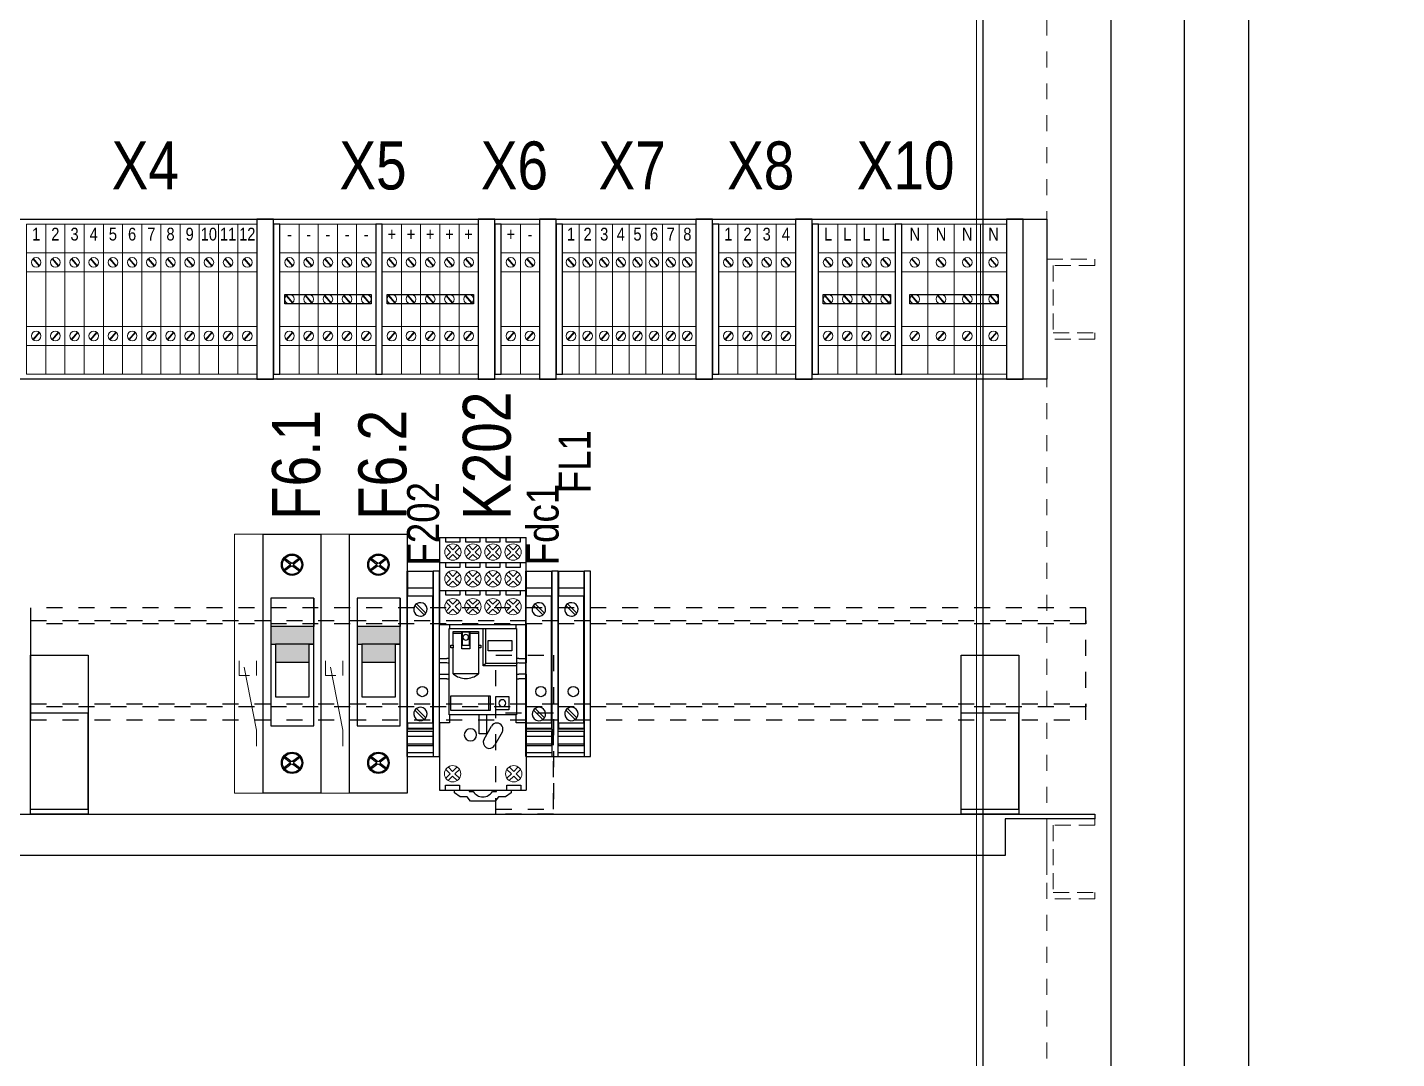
# Model space of a CAD drawing. Header units: millimetres. Extents: x 9130 to 9550, y -18883 to -17651.
# Drawn here: x 9246.38 to 9289.19, y -18685.91 to -18653.66 of the extents above; entities that cross this region are included whole.
import ezdxf

# ---------------------------------------------------------------- set-up
doc = ezdxf.new("R2010")
doc.units = ezdxf.units.MM
for name, pattern in [('ACAD_ISO02W100', [15, 12, -3]), ('DASHED', [0.75, 0.5, -0.25]), ('EPL_DASH', [1, 0.5, -0.5])]:
    doc.linetypes.add(name, pattern=pattern)
for name, color, linetype in [('00 uvodnice', 82, 'Continuous'), ('01-KOSTUR ORMARA', 7, 'Continuous'), ('02-MODULI', 7, 'Continuous'), ('03-1 SD DISTRIBUCIJA', 7, 'Continuous'), ('4', 7, 'Continuous'), ('AUTOMAT J-eti', 7, 'Continuous'), ('DIMENS', 4, 'Continuous'), ('MAIN-1', 7, 'Continuous'), ('THICK', 7, 'Continuous')]:
    doc.layers.add(name, color=color, linetype=linetype)
doc.layers.add('06-BATERIJA', color=1, linetype='Continuous', lineweight=0)
doc.styles.add('ARIAL NARROW', font='ARIALN.TTF')

# ---------------------------------------------------------------- blocks, each defined once
blk = doc.blocks.new('m-UK 5')
at = {"layer": '06-BATERIJA', "color": 0, "linetype": 'Continuous', "lineweight": 15}
for points in [[(0, 4.7), (0.6, 4.7), (0.6, 0), (0, 0), (0, 4.7)], [(0, 3.8), (0.6, 3.8)], [(0.39, 3.379), (0.195, 3.608)], [(0.406, 3.39), (0.212, 3.619)], [(0.6, 3.2), (0, 3.2)], [(0.6, 1.5), (0, 1.5)], [(0.39, 1.321), (0.195, 1.092)], [(0.406, 1.31), (0.212, 1.081)], [(0.6, 0.9), (0, 0.9)]]:
    blk.add_lwpolyline(points, dxfattribs=at)
for centre in [(0.3, 3.5), (0.3, 1.2)]:
    blk.add_circle(centre, 0.15, dxfattribs=at)
blk = doc.blocks.new('m-UK 2-5')
at = {"layer": '06-BATERIJA', "color": 0, "linetype": 'Continuous', "lineweight": 15}
for points in [[(0, 4.7), (0.52, 4.7)], [(0, 4.7), (0.52, 4.7), (0.52, 0), (0, 0), (0, 4.7)], [(0, 3.8), (0.52, 3.8)], [(0.35, 3.379), (0.155, 3.608)], [(0.366, 3.39), (0.172, 3.619)], [(0.52, 3.2), (0, 3.2)], [(0.52, 1.5), (0, 1.5)], [(0.35, 1.321), (0.155, 1.092)], [(0.366, 1.31), (0.172, 1.081)], [(0.52, 0.9), (0, 0.9)]]:
    blk.add_lwpolyline(points, dxfattribs=at)
for centre in [(0.26, 3.5), (0.26, 1.2)]:
    blk.add_circle(centre, 0.15, dxfattribs=at)
blk = doc.blocks.new('m-UK6')
at = {"layer": '06-BATERIJA', "color": 252, "linetype": 'Continuous', "lineweight": 15}
for points in [[(0, 4.7), (0.82, 4.7)], [(0, 4.7), (0.82, 4.7), (0.82, 0), (0, 0), (0, 4.7)]]:
    blk.add_lwpolyline(points, dxfattribs=at)
at = {"layer": '06-BATERIJA', "color": 0, "linetype": 'Continuous', "lineweight": 15}
for points in [[(0, 3.8), (0.82, 3.8)], [(0.5, 3.379), (0.305, 3.608)], [(0.516, 3.39), (0.322, 3.619)], [(0.82, 3.2), (0, 3.2)], [(0.82, 1.5), (0, 1.5)], [(0.5, 1.321), (0.305, 1.092)], [(0.516, 1.31), (0.322, 1.081)], [(0.82, 0.9), (0, 0.9)]]:
    blk.add_lwpolyline(points, dxfattribs=at)
for centre in [(0.41, 3.5), (0.41, 1.2)]:
    blk.add_circle(centre, 0.15, dxfattribs=at)
blk = doc.blocks.new('Aut. osig. 1p')
h = blk.add_hatch(color=2)
h.dxf.hatch_style = 1
h.paths.add_polyline_path([(1.58, 5.212), (0.239, 5.212), (0.239, 4.658), (1.58, 4.658)])
h.paths.add_polyline_path([(1.437, 4.658), (0.382, 4.658), (0.382, 4.104), (1.437, 4.104)])
at = {"color": 3}
for p, q in [((0.845, 7.158), (0.618, 7.33)), ((0.867, 7.193), (0.643, 7.363)), ((1.151, 7.37), (0.925, 7.198)), ((1.177, 7.337), (0.953, 7.167)), ((0.845, 7.137), (0.618, 6.966)), ((0.867, 7.102), (0.643, 6.932)), ((1.151, 6.925), (0.925, 7.097)), ((1.177, 6.958), (0.953, 7.128)), ((0.845, 0.963), (0.618, 1.134)), ((0.845, 0.942), (0.618, 0.77)), ((0.867, 0.998), (0.643, 1.168)), ((0.867, 0.907), (0.643, 0.737)), ((1.151, 1.175), (0.925, 1.003)), ((1.151, 0.73), (0.925, 0.902)), ((1.177, 1.142), (0.953, 0.972)), ((1.177, 0.763), (0.953, 0.933))]:
    blk.add_line(p, q, dxfattribs=at)
at = {"color": 1}
blk.add_lwpolyline([(0, 8.1), (1.8, 8.1), (1.8, 0), (0, 0)], close=True, dxfattribs=at)
blk.add_lwpolyline([(1.58, 6.099), (0.239, 6.099), (0.239, 2.11), (1.58, 2.11), (1.58, 6.099), (1.58, 5.212), (0.239, 5.212), (0.239, 4.658), (0.382, 4.658), (0.382, 3.019), (1.437, 3.019), (1.437, 4.658), (1.58, 4.658), (0.382, 4.658), (0.382, 4.104), (1.437, 4.104)], dxfattribs=at)
at = {"color": 3}
for centre, radius in [((0.9, 7.148), 0.335), ((0.9, 7.148), 0.301), ((0.9, 7.148), 0.0564), ((0.9, 0.952), 0.335), ((0.9, 0.952), 0.301), ((0.9, 0.952), 0.0564)]:
    blk.add_circle(centre, radius, dxfattribs=at)
blk = doc.blocks.new('pomoćni kontakt za MCB')
at = {"color": 2, "linetype": 'ACAD_ISO02W100', "lineweight": 15}
for p, q in [((0.694, 4.144), (0.694, 3.688)), ((0.694, 1.973), (0.694, 1.473))]:
    blk.add_line(p, q, dxfattribs=at)
at = {"layer": 'AUTOMAT J-eti', "color": 1, "linetype": 'Continuous', "lineweight": 15}
blk.add_lwpolyline([(0.002, 8.102), (0.002, 0.002), (0.902, 0.002), (0.902, 8.102)], close=True, dxfattribs=at)
at = {"layer": 'AUTOMAT J-eti', "color": 2, "linetype": 'ACAD_ISO02W100', "lineweight": 15}
for points in [[(0.475, 3.688), (0.149, 3.688), (0.149, 4.144)], [(0.694, 1.973), (0.308, 3.948)]]:
    blk.add_lwpolyline(points, dxfattribs=at)
blk = doc.blocks.new('UK_5-HESI_N-select__2', base_point=(-142.08, 53.43))
at = {"color": 7, "linetype": 'Continuous'}
for p, q in [((-142.08, 61.57), (-142.08, 53.43)), ((-142.08, 61.57), (-140.79, 61.57)), ((-142.08, 61.57), (-84.08, 61.57)), ((-140.79, 61.57), (-138.65, 61.57)), ((-140.79, 61.57), (-140.79, 53.43)), ((-138.27, 61.57), (-138.65, 61.57)), ((-138.65, 61.57), (-138.65, 53.43)), ((-138.27, 61.57), (-135.76, 61.57)), ((-138.27, 53.43), (-138.27, 61.57)), ((-135.76, 61.57), (-135.76, 53.43)), ((-135.76, 61.57), (-134.13, 61.57)), ((-134.13, 61.57), (-134.13, 53.43)), ((-134.13, 61.57), (-133.3, 61.57)), ((-133.39, 61.47), (-133.39, 53.52)), ((-133.39, 61.47), (-133.3, 61.47)), ((-133.3, 61.47), (-133.3, 61.57)), ((-133.3, 61.57), (-133.27, 61.57)), ((-133.3, 61.47), (-133.27, 61.47)), ((-133.27, 61.57), (-133.2, 61.57)), ((-133.27, 61.47), (-133.26, 61.47)), ((-133.26, 61.47), (-133.26, 53.52)), ((-133.2, 61.47), (-133.26, 61.47)), ((-133.2, 61.47), (-133.2, 61.57)), ((-132.75, 61.57), (-133.2, 61.57)), ((-132.75, 61.47), (-133.2, 61.47)), ((-132.75, 61.47), (-132.75, 61.57)), ((-129.53, 61.57), (-132.75, 61.57)), ((-131.58, 61.47), (-132.75, 61.47)), ((-131.58, 61.47), (-131.58, 53.52)), ((-131.58, 61.47), (-129.53, 61.47)), ((-129.53, 61.47), (-129.53, 61.57)), ((-129.53, 61.57), (-126.21, 61.57)), ((-129.53, 61.47), (-126.21, 61.47)), ((-125.86, 61.57), (-126.21, 61.57)), ((-126.21, 61.47), (-125.86, 61.47)), ((-125.86, 61.57), (-124.32, 61.57)), ((-125.86, 61.47), (-124.32, 61.47)), ((-124.32, 61.57), (-123.61, 61.57)), ((-124.32, 61.47), (-123.61, 61.47)), ((-123.61, 61.47), (-101.14, 61.47)), ((-101.14, 61.57), (-100.43, 61.57)), ((-101.14, 61.47), (-100.43, 61.47)), ((-100.43, 61.57), (-99.47, 61.57)), ((-100.43, 61.47), (-99.47, 61.47)), ((-98.76, 61.57), (-99.47, 61.57)), ((-99.47, 61.47), (-91.9, 61.47)), ((-98.76, 61.57), (-93.58, 61.57)), ((-93.58, 61.57), (-91.78, 61.57)), ((-93.58, 61.57), (-93.58, 61.47)), ((-91.9, 53.52), (-91.9, 61.47)), ((-89.34, 61.47), (-91.9, 61.47)), ((-91.78, 61.57), (-90.39, 61.57)), ((-91.78, 61.57), (-91.78, 61.47)), ((-90.39, 61.57), (-90.39, 61.47)), ((-90.39, 61.57), (-87.88, 61.57)), ((-89.34, 61.47), (-89.34, 53.52)), ((-84.08, 61.47), (-89.34, 61.47)), ((-87.88, 61.47), (-87.88, 61.57)), ((-87.88, 61.57), (-87.5, 61.57)), ((-87.5, 61.57), (-87.5, 61.47)), ((-87.5, 61.57), (-85.35, 61.57)), ((-85.35, 61.57), (-85.35, 61.47)), ((-85.35, 61.57), (-84.08, 61.57)), ((-84.08, 61.57), (-84.08, 61.47)), ((-84.08, 61.47), (-84.08, 53.52)), ((-127.56, 59.16), (-130.49, 56.23)), ((-129.99, 55.74), (-127.06, 58.67)), ((-94.86, 59.16), (-97.79, 56.23)), ((-97.29, 55.74), (-94.36, 58.67)), ((-140.79, 53.43), (-142.08, 53.43)), ((-84.08, 53.43), (-142.08, 53.43)), ((-138.65, 53.43), (-140.79, 53.43)), ((-138.65, 53.43), (-138.27, 53.43)), ((-138.27, 53.43), (-135.76, 53.43)), ((-135.76, 53.43), (-134.13, 53.43)), ((-133.3, 53.43), (-134.13, 53.43)), ((-133.39, 53.52), (-133.3, 53.52)), ((-133.3, 53.52), (-133.27, 53.52)), ((-133.3, 53.43), (-133.3, 53.52)), ((-133.3, 53.43), (-133.27, 53.43)), ((-133.27, 53.52), (-133.26, 53.52)), ((-133.2, 53.43), (-133.27, 53.43)), ((-133.2, 53.52), (-133.26, 53.52)), ((-133.2, 53.43), (-133.2, 53.52)), ((-132.75, 53.52), (-133.2, 53.52)), ((-132.75, 53.43), (-133.2, 53.43)), ((-132.75, 53.43), (-132.75, 53.52)), ((-131.58, 53.52), (-132.75, 53.52)), ((-129.53, 53.43), (-132.75, 53.43)), ((-131.58, 53.52), (-129.53, 53.52)), ((-129.53, 53.43), (-129.53, 53.52)), ((-129.53, 53.52), (-126.21, 53.52)), ((-126.21, 53.43), (-129.53, 53.43)), ((-126.21, 53.52), (-125.86, 53.52)), ((-125.86, 53.43), (-126.21, 53.43)), ((-125.86, 53.52), (-124.32, 53.52)), ((-124.32, 53.43), (-125.86, 53.43)), ((-124.32, 53.52), (-123.61, 53.52)), ((-124.32, 53.43), (-123.61, 53.43)), ((-123.61, 53.52), (-101.14, 53.52)), ((-101.14, 53.52), (-100.43, 53.52)), ((-101.14, 53.43), (-100.43, 53.43)), ((-100.43, 53.52), (-99.47, 53.52)), ((-99.47, 53.43), (-100.43, 53.43)), ((-99.47, 53.52), (-91.9, 53.52)), ((-98.76, 53.43), (-99.47, 53.43)), ((-93.58, 53.43), (-98.76, 53.43)), ((-93.58, 53.52), (-93.58, 53.43)), ((-91.78, 53.43), (-93.58, 53.43)), ((-89.34, 53.52), (-91.9, 53.52)), ((-91.78, 53.52), (-91.78, 53.43)), ((-91.78, 53.43), (-90.39, 53.43)), ((-90.39, 53.52), (-90.39, 53.43)), ((-87.88, 53.43), (-90.39, 53.43)), ((-84.08, 53.52), (-89.34, 53.52)), ((-87.88, 53.43), (-87.88, 53.52)), ((-87.88, 53.43), (-87.5, 53.43)), ((-87.5, 53.52), (-87.5, 53.43)), ((-87.5, 53.43), (-85.35, 53.43)), ((-85.35, 53.52), (-85.35, 53.43)), ((-85.35, 53.43), (-84.08, 53.43)), ((-84.08, 53.52), (-84.08, 53.43))]:
    blk.add_line(p, q, dxfattribs=at)
at = {"color": 2, "linetype": 'Continuous'}
for p, q in [((-133.27, 61.47), (-133.27, 61.57)), ((-126.21, 61.47), (-126.21, 61.57)), ((-125.86, 61.47), (-125.86, 61.57)), ((-124.32, 61.47), (-124.32, 61.57)), ((-123.61, 61.47), (-123.61, 61.57)), ((-101.14, 61.47), (-101.14, 61.57)), ((-100.43, 61.47), (-100.43, 61.57)), ((-99.47, 61.47), (-99.47, 61.57)), ((-98.76, 61.47), (-98.76, 61.57)), ((-133.27, 53.43), (-133.27, 53.52)), ((-126.21, 53.43), (-126.21, 53.52)), ((-125.86, 53.43), (-125.86, 53.52)), ((-124.32, 53.43), (-124.32, 53.52)), ((-123.61, 53.43), (-123.61, 53.52)), ((-101.14, 53.43), (-101.14, 53.52)), ((-100.43, 53.43), (-100.43, 53.52)), ((-99.47, 53.43), (-99.47, 53.52)), ((-98.76, 53.43), (-98.76, 53.52))]:
    blk.add_line(p, q, dxfattribs=at)
at = {"color": 7, "linetype": 'Continuous'}
blk.add_circle((-121.77, 56.85), 1.6, dxfattribs=at)
for centre, start, end in [((-128.78, 57.45), 136.7692, 215.4059), ((-128.78, 57.45), 215.4059, 234.5941), ((-128.78, 57.45), 54.5941, 136.7692), ((-128.78, 57.45), 234.5941, 35.4059), ((-128.78, 57.45), 35.4059, 54.5941), ((-96.08, 57.45), 54.5941, 180), ((-96.08, 57.45), 180, 215.4059), ((-96.08, 57.45), 215.4059, 234.5941), ((-96.08, 57.45), 234.5941, 35.4059), ((-96.08, 57.45), 35.4059, 54.5941)]:
    blk.add_arc(centre, 2.1, start, end, dxfattribs=at)
blk = doc.blocks.new('Relej RXM4AB2EED sa podnožjem- Schneider')
at = {"layer": '06-BATERIJA', "color": 7, "linetype": 'Continuous', "lineweight": 15}
for p, q in [((0.199, 7.583), (0.339, 7.443)), ((0.339, 7.443), (0.199, 7.303)), ((0.273, 7.656), (0.413, 7.516)), ((0.413, 7.369), (0.273, 7.229)), ((0.413, 7.516), (0.552, 7.656)), ((0.413, 7.369), (0.552, 7.229)), ((0.486, 7.443), (0.626, 7.583)), ((0.486, 7.443), (0.626, 7.303)), ((0.827, 7.583), (0.967, 7.443)), ((0.967, 7.443), (0.827, 7.303)), ((0.9, 7.656), (1.04, 7.516)), ((1.04, 7.369), (0.9, 7.229)), ((1.04, 7.516), (1.18, 7.656)), ((1.04, 7.369), (1.18, 7.229)), ((1.114, 7.443), (1.253, 7.583)), ((1.114, 7.443), (1.253, 7.303)), ((1.454, 7.583), (1.594, 7.443)), ((1.594, 7.443), (1.454, 7.303)), ((1.528, 7.656), (1.667, 7.516)), ((1.667, 7.369), (1.528, 7.229)), ((1.667, 7.516), (1.807, 7.656)), ((1.667, 7.369), (1.807, 7.229)), ((1.741, 7.443), (1.881, 7.583)), ((1.741, 7.443), (1.881, 7.303)), ((2.082, 7.583), (2.221, 7.443)), ((2.221, 7.443), (2.082, 7.303)), ((2.155, 7.656), (2.295, 7.516)), ((2.295, 7.369), (2.155, 7.229)), ((2.295, 7.516), (2.435, 7.656)), ((2.295, 7.369), (2.435, 7.229)), ((2.368, 7.443), (2.508, 7.583)), ((2.368, 7.443), (2.508, 7.303)), ((0.199, 6.747), (0.339, 6.607)), ((0.339, 6.607), (0.199, 6.467)), ((0.273, 6.82), (0.413, 6.681)), ((0.413, 6.534), (0.273, 6.394)), ((0.413, 6.681), (0.552, 6.82)), ((0.413, 6.534), (0.552, 6.394)), ((0.486, 6.607), (0.626, 6.747)), ((0.486, 6.607), (0.626, 6.467)), ((0.827, 6.747), (0.967, 6.607)), ((0.967, 6.607), (0.827, 6.467)), ((0.9, 6.82), (1.04, 6.681)), ((1.04, 6.534), (0.9, 6.394)), ((1.04, 6.681), (1.18, 6.82)), ((1.04, 6.534), (1.18, 6.394)), ((1.114, 6.607), (1.253, 6.747)), ((1.114, 6.607), (1.253, 6.467)), ((1.454, 6.747), (1.594, 6.607)), ((1.594, 6.607), (1.454, 6.467)), ((1.528, 6.82), (1.667, 6.681)), ((1.667, 6.534), (1.528, 6.394)), ((1.667, 6.681), (1.807, 6.82)), ((1.667, 6.534), (1.807, 6.394)), ((1.741, 6.607), (1.881, 6.747)), ((1.741, 6.607), (1.881, 6.467)), ((2.082, 6.747), (2.221, 6.607)), ((2.221, 6.607), (2.082, 6.467)), ((2.155, 6.82), (2.295, 6.681)), ((2.295, 6.534), (2.155, 6.394)), ((2.295, 6.681), (2.435, 6.82)), ((2.295, 6.534), (2.435, 6.394)), ((2.368, 6.607), (2.508, 6.747)), ((2.368, 6.607), (2.508, 6.467)), ((0.199, 5.876), (0.339, 5.736)), ((0.339, 5.736), (0.199, 5.596)), ((0.273, 5.949), (0.413, 5.81)), ((0.413, 5.662), (0.273, 5.523)), ((0.413, 5.81), (0.552, 5.949)), ((0.413, 5.662), (0.552, 5.523)), ((0.486, 5.736), (0.626, 5.876)), ((0.486, 5.736), (0.626, 5.596)), ((0.827, 5.876), (0.967, 5.736)), ((0.967, 5.736), (0.827, 5.596)), ((0.9, 5.949), (1.04, 5.81)), ((1.04, 5.662), (0.9, 5.523)), ((1.04, 5.81), (1.18, 5.949)), ((1.04, 5.662), (1.18, 5.523)), ((1.114, 5.736), (1.253, 5.876)), ((1.114, 5.736), (1.253, 5.596)), ((1.454, 5.876), (1.594, 5.736)), ((1.594, 5.736), (1.454, 5.596)), ((1.528, 5.949), (1.667, 5.81)), ((1.667, 5.662), (1.528, 5.523)), ((1.667, 5.81), (1.807, 5.949)), ((1.667, 5.662), (1.807, 5.523)), ((1.741, 5.736), (1.881, 5.876)), ((1.741, 5.736), (1.881, 5.596)), ((2.082, 5.876), (2.221, 5.736)), ((2.221, 5.736), (2.082, 5.596)), ((2.155, 5.949), (2.295, 5.81)), ((2.295, 5.662), (2.155, 5.523)), ((2.295, 5.81), (2.435, 5.949)), ((2.295, 5.662), (2.435, 5.523)), ((2.368, 5.736), (2.508, 5.876)), ((2.368, 5.736), (2.508, 5.596)), ((0.192, 0.648), (0.332, 0.509)), ((0.332, 0.509), (0.192, 0.369)), ((0.265, 0.722), (0.405, 0.582)), ((0.405, 0.435), (0.265, 0.295)), ((0.405, 0.582), (0.545, 0.722)), ((0.405, 0.435), (0.545, 0.295)), ((0.479, 0.509), (0.618, 0.648)), ((0.479, 0.509), (0.618, 0.369)), ((2.102, 0.648), (2.242, 0.509)), ((2.242, 0.509), (2.102, 0.369)), ((2.175, 0.722), (2.315, 0.582)), ((2.315, 0.435), (2.175, 0.295)), ((2.315, 0.582), (2.455, 0.722)), ((2.315, 0.435), (2.455, 0.295)), ((2.389, 0.509), (2.528, 0.648)), ((2.389, 0.509), (2.528, 0.369))]:
    blk.add_line(p, q, dxfattribs=at)
for points in [[(0.668, 7.443, 1), (0.158, 7.443, 1), (0.668, 7.443)], [(1.295, 7.443, 1), (0.785, 7.443, 1), (1.295, 7.443)], [(1.922, 7.443, 1), (1.412, 7.443, 1), (1.922, 7.443)], [(2.55, 7.443, 1), (2.04, 7.443, 1), (2.55, 7.443)], [(0.668, 6.607, 1), (0.158, 6.607, 1), (0.668, 6.607)], [(1.295, 6.607, 1), (0.785, 6.607, 1), (1.295, 6.607)], [(1.922, 6.607, 1), (1.412, 6.607, 1), (1.922, 6.607)], [(2.55, 6.607, 1), (2.04, 6.607, 1), (2.55, 6.607)], [(0.668, 5.736, 1), (0.158, 5.736, 1), (0.668, 5.736)], [(1.295, 5.736, 1), (0.785, 5.736, 1), (1.295, 5.736)], [(1.922, 5.736, 1), (1.412, 5.736, 1), (1.922, 5.736)], [(2.55, 5.736, 1), (2.04, 5.736, 1), (2.55, 5.736)], [(0.66, 0.509, 1), (0.15, 0.509, 1), (0.66, 0.509)], [(2.57, 0.509, 1), (2.06, 0.509, 1), (2.57, 0.509)]]:
    blk.add_lwpolyline(points, format="xyb", dxfattribs=at)
at = {"layer": 'MAIN-1'}
for p, q in [((0.3, 2.355), (0.3, 5.055)), ((0.3, 5.055), (2.4, 5.055)), ((0.423, 4.962), (1.21, 4.962)), ((0.423, 4.532), (0.423, 4.962)), ((0.423, 4.903), (0.69, 4.903)), ((0.69, 4.954), (0.706, 4.954)), ((0.69, 4.903), (0.69, 4.954)), ((0.69, 4.42), (0.69, 4.903)), ((0.706, 4.954), (0.927, 4.954)), ((0.706, 4.954), (0.706, 4.522)), ((0.927, 4.954), (0.927, 4.522)), ((0.927, 4.954), (0.944, 4.954)), ((0.944, 4.954), (0.944, 4.903)), ((0.944, 4.903), (0.944, 4.42)), ((0.944, 4.903), (1.21, 4.903)), ((1.21, 4.962), (1.21, 4.532)), ((1.365, 3.889), (1.365, 5.055)), ((1.439, 3.963), (1.439, 5.055)), ((2.4, 5.055), (2.4, 2.355)), ((0.347, 4.532), (0.423, 4.532)), ((0.347, 4.446), (0.347, 4.532)), ((0.423, 4.446), (0.347, 4.446)), ((0.423, 4.532), (0.423, 4.446)), ((0.423, 3.633), (0.423, 4.446)), ((0.944, 4.42), (0.69, 4.42)), ((0.927, 4.522), (0.706, 4.522)), ((1.21, 4.532), (1.21, 4.446)), ((1.21, 4.532), (1.286, 4.532)), ((1.21, 4.446), (1.21, 3.633)), ((1.286, 4.446), (1.21, 4.446)), ((1.286, 4.532), (1.286, 4.446)), ((1.515, 4.673), (2.252, 4.673)), ((1.515, 4.355), (1.515, 4.673)), ((2.252, 4.355), (1.515, 4.355)), ((2.252, 4.673), (2.252, 4.355)), ((1.439, 3.963), (1.365, 3.889)), ((2.4, 3.889), (1.365, 3.889)), ((2.4, 3.963), (1.439, 3.963)), ((1.209, 3.633), (0.424, 3.633)), ((0.352, 2.947), (1.584, 2.947)), ((0.352, 2.49), (0.352, 2.947)), ((1.533, 2.49), (1.533, 2.947)), ((1.584, 2.947), (1.584, 2.49)), ((1.754, 2.513), (1.754, 2.924)), ((1.754, 2.924), (2.165, 2.924)), ((2.165, 2.924), (2.165, 2.513)), ((2.4, 2.355), (0.3, 2.355)), ((1.584, 2.49), (0.352, 2.49)), ((2.165, 2.513), (1.754, 2.513))]:
    blk.add_line(p, q, dxfattribs=at)
for centre, radius, start, end in [((0.817, 4.776), 0.0889, 90, 270), ((0.817, 4.776), 0.0889, 270, 90), ((0.817, 4.099), 0.61, 229.7718, 270), ((0.817, 4.099), 0.61, 270, 310.2282), ((1.96, 2.718), 0.108, 90, 270), ((1.96, 2.718), 0.108, 270, 90)]:
    blk.add_arc(centre, radius, start, end, dxfattribs=at)
at = {"layer": 'THICK'}
for p, q in [((0, 7.9), (2.7, 7.9)), ((0, 7.9), (0, 7.115)), ((0.194, 7.748), (0.194, 7.9)), ((0.631, 7.748), (0.194, 7.748)), ((0.631, 7.9), (0.631, 7.748)), ((0.822, 7.748), (0.822, 7.9)), ((1.259, 7.748), (0.822, 7.748)), ((1.259, 7.9), (1.259, 7.748)), ((1.449, 7.748), (1.449, 7.9)), ((1.886, 7.748), (1.449, 7.748)), ((1.886, 7.9), (1.886, 7.748)), ((2.076, 7.748), (2.076, 7.9)), ((2.513, 7.748), (2.076, 7.748)), ((2.513, 7.9), (2.513, 7.748)), ((2.7, 7.115), (2.7, 7.9)), ((0, 7.115), (0.194, 7.115)), ((0, 7.115), (0, 6.244)), ((0.194, 7.115), (0.631, 7.115)), ((0.194, 6.963), (0.194, 7.115)), ((0.631, 6.963), (0.194, 6.963)), ((0.631, 7.115), (0.631, 6.963)), ((0.631, 7.115), (0.822, 7.115)), ((0.822, 7.115), (1.259, 7.115)), ((0.822, 6.963), (0.822, 7.115)), ((1.259, 6.963), (0.822, 6.963)), ((1.259, 7.115), (1.259, 6.963)), ((1.259, 7.115), (1.449, 7.115)), ((1.449, 7.115), (1.886, 7.115)), ((1.449, 6.963), (1.449, 7.115)), ((1.886, 6.963), (1.449, 6.963)), ((1.886, 7.115), (1.886, 6.963)), ((1.886, 7.115), (2.076, 7.115)), ((2.076, 7.115), (2.513, 7.115)), ((2.076, 6.963), (2.076, 7.115)), ((2.513, 6.963), (2.076, 6.963)), ((2.513, 7.115), (2.513, 6.963)), ((2.513, 7.115), (2.7, 7.115)), ((2.7, 6.244), (2.7, 7.115)), ((0, 6.244), (0.194, 6.244)), ((0, 6.244), (0, 5.18)), ((0.194, 6.244), (0.631, 6.244)), ((0.194, 6.092), (0.194, 6.244)), ((0.631, 6.092), (0.194, 6.092)), ((0.631, 6.244), (0.631, 6.092)), ((0.631, 6.244), (0.822, 6.244)), ((0.822, 6.244), (1.259, 6.244)), ((0.822, 6.092), (0.822, 6.244)), ((1.259, 6.092), (0.822, 6.092)), ((1.259, 6.244), (1.259, 6.092)), ((1.259, 6.244), (1.449, 6.244)), ((1.449, 6.244), (1.886, 6.244)), ((1.449, 6.092), (1.449, 6.244)), ((1.886, 6.092), (1.449, 6.092)), ((1.886, 6.244), (1.886, 6.092)), ((1.886, 6.244), (2.076, 6.244)), ((2.076, 6.244), (2.513, 6.244)), ((2.076, 6.092), (2.076, 6.244)), ((2.513, 6.092), (2.076, 6.092)), ((2.513, 6.244), (2.513, 6.092)), ((2.513, 6.244), (2.7, 6.244)), ((2.7, 5.18), (2.7, 6.244)), ((0, 4.103), (0, 5.18)), ((0, 5.18), (2.7, 5.18)), ((0.305, 5.18), (0.305, 5.055)), ((2.391, 5.055), (2.391, 5.18)), ((2.7, 5.18), (2.7, 4.117)), ((0, 3.978), (0, 4.117)), ((0, 4.117), (0.228, 4.117)), ((0.228, 3.978), (0, 3.978)), ((2.472, 4.117), (2.7, 4.117)), ((2.472, 3.978), (2.7, 3.978)), ((2.7, 4.117), (2.7, 3.978)), ((0, 3.622), (0.228, 3.622)), ((0, 3.482), (0, 3.622)), ((0.228, 3.482), (0, 3.482)), ((0, 2.106), (0, 3.482)), ((2.7, 3.622), (2.472, 3.622)), ((2.7, 3.482), (2.472, 3.482)), ((2.7, 3.622), (2.7, 3.482)), ((2.7, 3.482), (2.7, 0)), ((0.305, 2.355), (0.305, 2.106)), ((1.236, 1.761), (1.236, 2.355)), ((1.464, 2.355), (1.464, 1.761)), ((2.391, 2.106), (2.391, 2.355)), ((0, 2.106), (0, 0)), ((0.305, 2.106), (0, 2.106)), ((1.464, 1.761), (1.236, 1.761)), ((1.388, 1.589), (1.624, 1.999)), ((1.954, 1.808), (1.718, 1.399)), ((2.7, 2.106), (2.391, 2.106)), ((0.187, 0.152), (0.624, 0.152)), ((0.187, 0), (0.187, 0.152)), ((0.624, 0.152), (0.624, 0)), ((2.097, 0.152), (2.534, 0.152)), ((2.097, 0), (2.097, 0.152)), ((2.534, 0.152), (2.534, 0)), ((0, 0), (2.7, 0)), ((0.461, -0.083), (0.461, 0)), ((0.642, -0.21), (0.461, -0.083)), ((0.864, -0.21), (0.642, -0.21)), ((0.969, -0.35), (0.864, -0.21)), ((0.918, 0), (0.918, -0.045)), ((0.918, -0.045), (1.05, -0.045)), ((1.731, -0.35), (0.969, -0.35)), ((1.65, -0.045), (1.782, -0.045)), ((1.836, -0.21), (1.731, -0.35)), ((1.782, -0.045), (1.782, 0)), ((2.058, -0.21), (1.836, -0.21)), ((2.239, -0.083), (2.058, -0.21)), ((2.239, 0), (2.239, -0.083))]:
    blk.add_line(p, q, dxfattribs=at)
for centre, radius, start, end in [((0.228, 3.8), 0.318, 76.8559, 90), ((0.228, 3.8), 0.178, 66.0415, 90), ((2.472, 3.8), 0.318, 90, 103.1441), ((2.472, 3.8), 0.178, 90, 113.9585), ((0.228, 3.8), 0.178, 270, 293.9585), ((0.228, 3.8), 0.318, 270, 283.1441), ((2.472, 3.8), 0.178, 246.0415, 270), ((2.472, 3.8), 0.318, 256.8559, 270), ((0.961, 1.728), 0.191, 0, 180), ((0.961, 1.728), 0.191, 180, 0), ((1.789, 1.903), 0.191, 330, 150), ((1.553, 1.494), 0.191, 150, 330), ((1.35, 0.145), 0.356, 212.3924, 327.6077)]:
    blk.add_arc(centre, radius, start, end, dxfattribs=at)

msp = doc.modelspace()

# ---------------------------------------------------------------- linework, layer by layer
at = {"color": 5}
msp.add_lwpolyline([(9220.2587, -18618.4114), (9280.2587, -18618.4114), (9280.2587, -18823.4114), (9276.2587, -18823.4114), (9276.2587, -18820.9114), (9224.2587, -18820.9114), (9224.2587, -18823.4114), (9220.2587, -18823.4114), (9220.2587, -18618.4114)], dxfattribs=at)
at = {"color": 5, "linetype": 'EPL_DASH', "lineweight": 15}
msp.add_lwpolyline([(9278.2587, -18816.9114), (9278.2587, -18622.4114), (9280.2587, -18622.4114), (9280.2587, -18816.9114)], close=True, dxfattribs=at)
at = {"color": 4}
for points in [[(9284.5587, -18630.4114), (9284.5587, -18808.9114), (9282.5587, -18808.9114), (9282.5587, -18630.4114), (9284.5587, -18630.4114)], [(9246.48, -18678.2614), (9246.48, -18673.2984), (9248.28, -18673.2984), (9248.28, -18678.2614), (9246.48, -18678.2614), (9246.48, -18678.1114), (9248.28, -18678.1114), (9248.28, -18675.1093), (9246.48, -18675.1093)], [(9275.58, -18678.2614), (9275.58, -18673.2984), (9277.38, -18673.2984), (9277.38, -18678.2614), (9275.58, -18678.2614), (9275.58, -18678.1114), (9277.38, -18678.1114), (9277.38, -18675.1093), (9275.58, -18675.1093)]]:
    msp.add_lwpolyline(points, dxfattribs=at)
at = {"color": 4, "linetype": 'EPL_DASH'}
msp.add_lwpolyline([(9261.03, -18678.2614), (9261.03, -18673.2984), (9262.83, -18673.2984), (9262.83, -18678.2614), (9261.03, -18678.2614), (9261.03, -18678.1114), (9262.83, -18678.1114), (9262.83, -18675.1093), (9261.03, -18675.1093)], dxfattribs=at)
at = {"layer": '00 uvodnice', "color": 1, "linetype": 'Continuous'}
msp.add_lwpolyline([(9222.2587, -18659.6614), (9278.2587, -18659.6614), (9278.2587, -18664.6614), (9222.2587, -18664.6614)], close=True, dxfattribs=at)
at = {"layer": '00 uvodnice', "color": 15, "linetype": 'Continuous'}
for points in [[(9254.4287, -18662.0114), (9257.1287, -18662.0114), (9257.1287, -18662.3114), (9254.4287, -18662.3114)], [(9257.6287, -18662.0114), (9260.3287, -18662.0114), (9260.3287, -18662.3114), (9257.6287, -18662.3114)], [(9271.2687, -18662.0114), (9273.3687, -18662.0114), (9273.3687, -18662.3114), (9271.2687, -18662.3114)], [(9273.9787, -18662.0114), (9276.7387, -18662.0114), (9276.7387, -18662.3114), (9273.9787, -18662.3114)]]:
    msp.add_lwpolyline(points, close=True, dxfattribs=at)
at = {"layer": '00 uvodnice', "color": 1, "linetype": 'Continuous'}
msp.add_lwpolyline([(9279.7587, -18678.4114), (9276.9587, -18678.4114), (9276.9587, -18679.5614), (9223.5587, -18679.5614), (9223.5587, -18678.4114), (9220.7587, -18678.4114), (9220.7587, -18678.2614), (9279.7587, -18678.2614), (9279.7587, -18678.4114)], dxfattribs=at)
at = {"layer": '01-KOSTUR ORMARA', "color": 5}
msp.add_lwpolyline([(9224.2587, -18622.4114), (9276.2587, -18622.4114), (9276.2587, -18816.9114), (9224.2587, -18816.9114)], close=True, dxfattribs=at)
at = {"layer": '01-KOSTUR ORMARA', "color": 5, "linetype": 'Continuous', "lineweight": 15}
msp.add_lwpolyline([(9276.0587, -18622.6114), (9327.6587, -18622.6114), (9327.6587, -18816.7114), (9276.0587, -18816.7114)], close=True, dxfattribs=at)
at = {"layer": '01-KOSTUR ORMARA', "color": 253, "linetype": 'DASHED', "lineweight": 15}
for points in [[(9278.2587, -18663.4114), (9278.2587, -18660.9114), (9279.7587, -18660.9114), (9279.7587, -18661.1114), (9278.4587, -18661.1114), (9278.4587, -18663.2114), (9279.7587, -18663.2114), (9279.7587, -18663.4114)], [(9278.2587, -18680.9114), (9278.2587, -18678.4114), (9279.7587, -18678.4114), (9279.7587, -18678.6114), (9278.4587, -18678.6114), (9278.4587, -18680.7114), (9279.7587, -18680.7114), (9279.7587, -18680.9114)]]:
    msp.add_lwpolyline(points, close=True, dxfattribs=at)
at = {"layer": '02-MODULI'}
for points in [[(9254.0787, -18659.6614), (9253.5587, -18659.6614), (9253.5587, -18664.6614), (9254.0787, -18664.6614), (9254.0787, -18659.6614)], [(9260.9987, -18659.6614), (9260.4787, -18659.6614), (9260.4787, -18664.6614), (9260.9987, -18664.6614), (9260.9987, -18659.6614)], [(9262.9187, -18659.6614), (9262.3987, -18659.6614), (9262.3987, -18664.6614), (9262.9187, -18664.6614), (9262.9187, -18659.6614)], [(9267.7987, -18659.6614), (9267.2787, -18659.6614), (9267.2787, -18664.6614), (9267.7987, -18664.6614), (9267.7987, -18659.6614)], [(9270.9187, -18659.6614), (9270.3987, -18659.6614), (9270.3987, -18664.6614), (9270.9187, -18664.6614), (9270.9187, -18659.6614)], [(9277.5187, -18659.6614), (9276.9987, -18659.6614), (9276.9987, -18664.6614), (9277.5187, -18664.6614), (9277.5187, -18659.6614)]]:
    msp.add_lwpolyline(points, dxfattribs=at)
at = {"layer": '06-BATERIJA', "color": 15}
for points in [[(9254.6683, -18662.2824), (9254.4741, -18662.0537)], [(9254.685, -18662.2713), (9254.4908, -18662.0426)], [(9255.2683, -18662.2824), (9255.0741, -18662.0537)], [(9255.285, -18662.2713), (9255.0908, -18662.0426)], [(9255.8683, -18662.2824), (9255.6741, -18662.0537)], [(9255.885, -18662.2713), (9255.6908, -18662.0426)], [(9256.4683, -18662.2824), (9256.2741, -18662.0537)], [(9256.485, -18662.2713), (9256.2908, -18662.0426)], [(9257.0683, -18662.2824), (9256.8741, -18662.0537)], [(9257.085, -18662.2713), (9256.8908, -18662.0426)], [(9257.8683, -18662.2824), (9257.6741, -18662.0537)], [(9257.885, -18662.2713), (9257.6908, -18662.0426)], [(9258.4683, -18662.2824), (9258.2741, -18662.0537)], [(9258.485, -18662.2713), (9258.2908, -18662.0426)], [(9259.0683, -18662.2824), (9258.8741, -18662.0537)], [(9259.085, -18662.2713), (9258.8908, -18662.0426)], [(9259.6683, -18662.2824), (9259.4741, -18662.0537)], [(9259.685, -18662.2713), (9259.4908, -18662.0426)], [(9260.2683, -18662.2824), (9260.0741, -18662.0537)], [(9260.285, -18662.2713), (9260.0908, -18662.0426)], [(9271.5083, -18662.2824), (9271.3141, -18662.0537)], [(9271.525, -18662.2713), (9271.3308, -18662.0426)], [(9272.1083, -18662.2824), (9271.9141, -18662.0537)], [(9272.125, -18662.2713), (9271.9308, -18662.0426)], [(9272.7083, -18662.2824), (9272.5141, -18662.0537)], [(9272.725, -18662.2713), (9272.5308, -18662.0426)], [(9273.3083, -18662.2824), (9273.1141, -18662.0537)], [(9273.325, -18662.2713), (9273.1308, -18662.0426)], [(9274.2183, -18662.2824), (9274.0241, -18662.0537)], [(9274.235, -18662.2713), (9274.0408, -18662.0426)], [(9275.0383, -18662.2824), (9274.8441, -18662.0537)], [(9275.055, -18662.2713), (9274.8608, -18662.0426)], [(9275.8583, -18662.2824), (9275.6641, -18662.0537)], [(9275.875, -18662.2713), (9275.6808, -18662.0426)], [(9276.6783, -18662.2824), (9276.4841, -18662.0537)], [(9276.695, -18662.2713), (9276.5008, -18662.0426)]]:
    msp.add_lwpolyline(points, dxfattribs=at)
for centre in [(9254.5787, -18662.1614), (9255.1787, -18662.1614), (9255.7787, -18662.1614), (9256.3787, -18662.1614), (9256.9787, -18662.1614), (9257.7787, -18662.1614), (9258.3787, -18662.1614), (9258.9787, -18662.1614), (9259.5787, -18662.1614), (9260.1787, -18662.1614), (9271.4187, -18662.1614), (9272.0187, -18662.1614), (9272.6187, -18662.1614), (9273.2187, -18662.1614), (9274.1287, -18662.1614), (9274.9487, -18662.1614), (9275.7687, -18662.1614), (9276.5887, -18662.1614)]:
    msp.add_circle(centre, 0.15, dxfattribs=at)
at = {"layer": '4', "color": 4, "linetype": 'EPL_DASH'}
msp.add_lwpolyline([(9246.48, -18671.8133), (9246.48, -18675.3133), (9279.48, -18675.3133), (9279.48, -18671.8133), (9246.48, -18671.8133), (9246.48, -18672.2133), (9279.48, -18672.2133), (9279.48, -18672.3133), (9246.48, -18672.3133), (9246.48, -18674.8133), (9279.48, -18674.8133), (9279.48, -18674.9133), (9246.48, -18674.9133)], dxfattribs=at)
at = {"layer": 'DIMENS'}
for points in [[(9254.2787, -18659.8114), (9254.0787, -18659.8114), (9254.0787, -18664.5114), (9254.2787, -18664.5114), (9254.2787, -18659.8114)], [(9257.4787, -18659.8114), (9257.2787, -18659.8114), (9257.2787, -18664.5114), (9257.4787, -18664.5114), (9257.4787, -18659.8114)], [(9261.1987, -18659.8114), (9260.9987, -18659.8114), (9260.9987, -18664.5114), (9261.1987, -18664.5114), (9261.1987, -18659.8114)], [(9263.1187, -18659.8114), (9262.9187, -18659.8114), (9262.9187, -18664.5114), (9263.1187, -18664.5114), (9263.1187, -18659.8114)], [(9267.9987, -18659.8114), (9267.7987, -18659.8114), (9267.7987, -18664.5114), (9267.9987, -18664.5114), (9267.9987, -18659.8114)], [(9271.1187, -18659.8114), (9270.9187, -18659.8114), (9270.9187, -18664.5114), (9271.1187, -18664.5114), (9271.1187, -18659.8114)], [(9273.7187, -18659.8114), (9273.5187, -18659.8114), (9273.5187, -18664.5114), (9273.7187, -18664.5114), (9273.7187, -18659.8114)], [(9259.2737, -18670.6633), (9259.0737, -18670.6633), (9259.0737, -18676.4633), (9259.2737, -18676.4633), (9259.2737, -18670.6633)], [(9262.9787, -18670.6633), (9262.7787, -18670.6633), (9262.7787, -18676.4633), (9262.9787, -18676.4633), (9262.9787, -18670.6633)], [(9263.9937, -18670.6633), (9263.7937, -18670.6633), (9263.7937, -18676.4633), (9263.9937, -18676.4633), (9263.9937, -18670.6633)]]:
    msp.add_lwpolyline(points, dxfattribs=at)

# ---------------------------------------------------------------- block references
at = {"color": 4}
for name, p in [('m-UK 5', (9246.3587, -18664.5114)), ('m-UK 5', (9246.9587, -18664.5114)), ('m-UK 5', (9247.5587, -18664.5114)), ('m-UK 5', (9248.1587, -18664.5114)), ('m-UK 5', (9248.7587, -18664.5114)), ('m-UK 5', (9249.3587, -18664.5114)), ('m-UK 5', (9249.9587, -18664.5114)), ('m-UK 5', (9250.5587, -18664.5114)), ('m-UK 5', (9251.1587, -18664.5114)), ('m-UK 5', (9251.7587, -18664.5114)), ('m-UK 5', (9252.3587, -18664.5114)), ('m-UK 5', (9252.9587, -18664.5114)), ('m-UK 5', (9254.2787, -18664.5114)), ('m-UK 5', (9254.8787, -18664.5114)), ('m-UK 5', (9255.4787, -18664.5114)), ('m-UK 5', (9256.0787, -18664.5114)), ('m-UK 5', (9256.6787, -18664.5114)), ('m-UK 5', (9257.4787, -18664.5114)), ('m-UK 5', (9258.0787, -18664.5114)), ('m-UK 5', (9258.6787, -18664.5114)), ('m-UK 5', (9259.2787, -18664.5114)), ('m-UK 5', (9259.8787, -18664.5114)), ('m-UK 5', (9261.1987, -18664.5114)), ('m-UK 5', (9261.7987, -18664.5114)), ('m-UK 2-5', (9263.1187, -18664.5114)), ('m-UK 2-5', (9263.6387, -18664.5114)), ('m-UK 2-5', (9264.1587, -18664.5114)), ('m-UK 2-5', (9264.6787, -18664.5114)), ('m-UK 2-5', (9265.1987, -18664.5114)), ('m-UK 2-5', (9265.7187, -18664.5114)), ('m-UK 2-5', (9266.2387, -18664.5114)), ('m-UK 2-5', (9266.7587, -18664.5114)), ('m-UK 5', (9267.9987, -18664.5114)), ('m-UK 5', (9268.5987, -18664.5114)), ('m-UK 5', (9269.1987, -18664.5114)), ('m-UK 5', (9269.7987, -18664.5114)), ('m-UK 5', (9271.1187, -18664.5114)), ('m-UK 5', (9271.7187, -18664.5114)), ('m-UK 5', (9272.3187, -18664.5114)), ('m-UK 5', (9272.9187, -18664.5114)), ('m-UK6', (9273.7187, -18664.5114)), ('m-UK6', (9274.5387, -18664.5114)), ('m-UK6', (9275.3587, -18664.5114)), ('m-UK6', (9276.1787, -18664.5114)), ('Aut. osig. 1p', (9253.7587, -18677.6133)), ('Aut. osig. 1p', (9256.4587, -18677.6133)), ('Relej RXM4AB2EED sa podnožjem- Schneider', (9259.2737, -18677.5133))]:
    msp.add_blockref(name, p, dxfattribs=at)
at = {"xscale": 0.1, "yscale": 0.1, "zscale": 0.1, "rotation": 90}
for p in [(9259.0737, -18676.4633), (9262.7787, -18676.4633), (9263.7937, -18676.4633)]:
    msp.add_blockref('UK_5-HESI_N-select__2', p, dxfattribs=at)
at = {"layer": '03-1 SD DISTRIBUCIJA', "color": 5, "linetype": 'Continuous', "lineweight": 15}
for p in [(9252.8571, -18677.6154), (9255.5571, -18677.6154)]:
    msp.add_blockref('pomoćni kontakt za MCB', p, dxfattribs=at)

# ---------------------------------------------------------------- texts
at = {"char_height": 0.4, "width": 0.935962, "attachment_point": 2, "style": 'ARIAL NARROW'}
for s, insert in [('1', (9246.6581, -18659.9272)), ('2 ', (9247.2581, -18659.9272)), ('3', (9247.8581, -18659.9272)), ('4', (9248.4581, -18659.9272)), ('5', (9249.0581, -18659.9272)), ('6', (9249.6581, -18659.9272)), ('7', (9250.2581, -18659.9272)), ('8', (9250.8581, -18659.9272)), ('9', (9251.4581, -18659.9272)), ('10', (9252.0581, -18659.9272)), ('11', (9252.6581, -18659.9272)), ('12 ', (9253.2581, -18659.9272)), ('+', (9257.7781, -18659.9272)), ('+', (9258.3781, -18659.9272)), ('+', (9258.9781, -18659.9272)), ('+', (9259.5781, -18659.9272)), ('+', (9260.1781, -18659.9272)), ('+', (9261.4981, -18659.9272)), ('1', (9263.3781, -18659.9272)), ('2', (9263.8981, -18659.9272)), ('3', (9264.4181, -18659.9272)), ('4', (9264.9381, -18659.9272)), ('5', (9265.4581, -18659.9272)), ('6', (9265.9781, -18659.9272)), ('7', (9266.4981, -18659.9272)), ('8', (9267.0181, -18659.9272)), ('1', (9268.2981, -18659.9272)), ('2 ', (9268.8981, -18659.9272)), ('3', (9269.4981, -18659.9272)), ('4', (9270.0981, -18659.9272)), ('L', (9271.4181, -18659.9272)), ('L', (9272.0181, -18659.9272)), ('L', (9272.6181, -18659.9272)), ('L', (9273.2181, -18659.9272)), ('N ', (9274.1281, -18659.9272)), ('N ', (9274.9481, -18659.9272)), ('N ', (9275.7681, -18659.9272)), ('N ', (9276.5881, -18659.9272)), ('- ', (9254.5781, -18659.9272)), ('- ', (9255.1781, -18659.9272)), ('- ', (9255.7781, -18659.9272)), ('- ', (9256.3781, -18659.9272)), ('- ', (9256.9781, -18659.9272)), ('- ', (9262.0981, -18659.9272))]:
    msp.add_mtext(s, dxfattribs=dict(at, insert=insert))
at = {"layer": '02-MODULI', "char_height": 1.5, "width": 7.776125, "attachment_point": 2, "style": 'ARIAL NARROW'}
for s, insert in [('X4', (9250.0702, -18657.23)), ('X5', (9257.1902, -18657.23)), ('X6', (9261.6102, -18657.23)), ('X7', (9265.2902, -18657.23)), ('X8', (9269.3102, -18657.23)), ('X10', (9273.8402, -18657.23))]:
    msp.add_mtext(s, dxfattribs=dict(at, insert=insert))
at = {"layer": '02-MODULI', "width": 7.776125, "attachment_point": 1, "rotation": 90, "style": 'ARIAL NARROW'}
for s, insert, char_height in [('K202', (9259.9986, -18669.0658), 1.5), ('F6.1', (9254.0336, -18669.0658), 1.5), ('F6.2', (9256.7336, -18669.0658), 1.5), ('FL1', (9262.9913, -18668.2296), 1), ('F202', (9258.257, -18670.492), 1), ('Fdc1', (9261.9913, -18670.4817), 1)]:
    msp.add_mtext(s, dxfattribs=dict(at, insert=insert, char_height=char_height))

doc.saveas('drawing.dxf')
